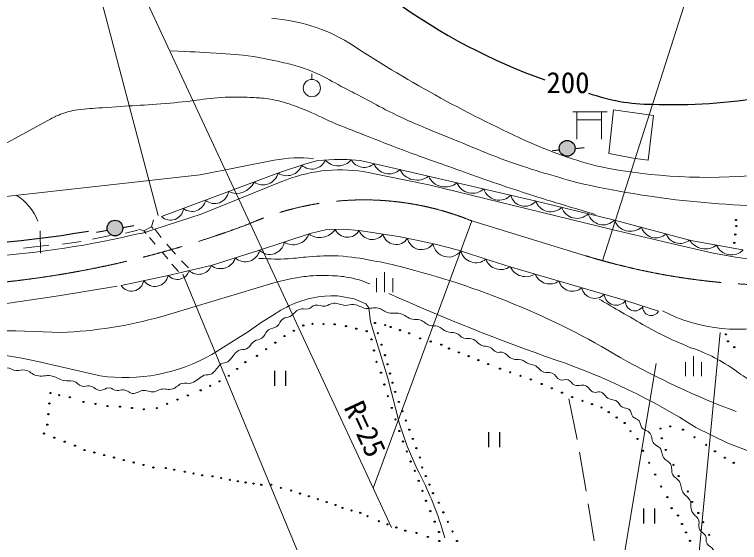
# Model space of a CAD drawing. Units: millimetres, scale not verified. Extents: x 40000 to 680000, y 20000 to 380000.
# Drawn here: x 388710 to 451644, y 273294 to 319131 of the extents above; entities that cross this region are included whole.
import ezdxf
from ezdxf.enums import TextEntityAlignment as Align

# ---------------------------------------------------------------- set-up
doc = ezdxf.new("R2010")
doc.units = ezdxf.units.MM
doc.header["$LTSCALE"] = 1000
doc.linetypes.add('CHAIN', pattern=[18.5, 12, -1.5, 3.5, -1.5])
for name, color, linetype, lineweight in [('M-BGD', 7, 'Continuous', 13), ('M-BMK', 2, 'CHAIN', 13), ('M-STR-HTXT', 7, 'Continuous', 13)]:
    doc.layers.add(name, color=color, linetype=linetype, lineweight=lineweight)
doc.styles.add('ＭＳ ゴシック', font='')
doc.styles.get('ＭＳ ゴシック').set_extended_font_data('MS Gothic')

msp = doc.modelspace()

# ---------------------------------------------------------------- hatches: boundary and pattern name
at = {"layer": 'M-BGD'}
for points in [[(437359, 307419, 0.97359), (436013, 307647, 0.01338), (436007, 307611, 0.41421), (436587, 306839, 0.41421)], [(398107, 300493, 0.97359), (396760, 300721, 0.01338), (396754, 300685, 0.41421), (397334, 299913, 0.41421)]]:
    msp.add_hatch(color=256, dxfattribs=at).paths.add_polyline_path(points)

# ---------------------------------------------------------------- linework, layer by layer
for p, q in [((414521, 313493), (414521, 313993)), ((437170, 310688), (440157, 310688)), ((437516, 310688), (437516, 308305)), ((439661, 310688), (439661, 308305)), ((437516, 309997), (439661, 309997)), ((415048, 306442), (416478, 306554)), ((416478, 306554), (417586, 306540)), ((417586, 306540), (418707, 306442)), ((404840, 305218), (411248, 306473)), ((411810, 305433), (413997, 306162)), ((413997, 306162), (415048, 306442)), ((418707, 306442), (420235, 306106)), ((420235, 306106), (433884, 302958)), ((401484, 301584), (411810, 305433)), ((418987, 305497), (424680, 304347)), ((424680, 304347), (440564, 300467)), ((433884, 302958), (440666, 301318)), ((400595, 300707), (400771, 301314)), ((440666, 301318), (447417, 299520)), ((390942, 300336), (390970, 298411)), ((398341, 300137), (399407, 300399)), ((399932, 300341), (399482, 300505)), ((399932, 300341), (400595, 300707)), ((400128, 300109), (399932, 300341)), ((400595, 300707), (400755, 300553)), ((400923, 300454), (401431, 299777)), ((440564, 300467), (444994, 299415)), ((395488, 299621), (397008, 299932)), ((400415, 299777), (400923, 299184)), ((391694, 299099), (389493, 298845)), ((394488, 299438), (392880, 299184)), ((401939, 299184), (402682, 298317)), ((425222, 299184), (427254, 298676)), ((444994, 299415), (447364, 298882)), ((447417, 299520), (451896, 298700)), ((401516, 298507), (402024, 297914)), ((447364, 298882), (449228, 298448)), ((449228, 298448), (451303, 298069)), ((403209, 297745), (403802, 297152)), ((429540, 297914), (431742, 297237)), ((451303, 298069), (452790, 297873)), ((402046, 296468), (405792, 297333)), ((402377, 297451), (402956, 296828)), ((397962, 295613), (402046, 296468)), ((420838, 295016), (420838, 296766)), ((420138, 295016), (420138, 296241)), ((421538, 295016), (421538, 296241)), ((415634, 294678), (416165, 294704)), ((416165, 294704), (416756, 294697)), ((410128, 292393), (411343, 293153)), ((409031, 291625), (410128, 292393)), ((405834, 289617), (409031, 291625)), ((390741, 289011), (396140, 287763)), ((446954, 287722), (446954, 288947)), ((447654, 287722), (447654, 289472)), ((448354, 287722), (448354, 288947)), ((436828, 285759), (437566, 282240)), ((437753, 281150), (438346, 277763)), ((438515, 276663), (439023, 273445)), ((425687, 274949), (426069, 273699))]:
    msp.add_line(p, q, dxfattribs=at)
at = {"layer": 'M-BGD', "lineweight": 25}
for p, q in [((435411, 307324), (436014, 307379)), ((437366, 307502), (438158, 307575)), ((395838, 300222), (396775, 300396)), ((398111, 300644), (399066, 300821)), ((411281, 288184), (411281, 286884)), ((412256, 286884), (412256, 288184)), ((429853, 282861), (429853, 281561)), ((430828, 281561), (430828, 282861)), ((443307, 276250), (443307, 274950)), ((444282, 274950), (444282, 276250))]:
    msp.add_line(p, q, dxfattribs=at)
at = {"layer": 'M-BGD'}
msp.add_lwpolyline([(440716, 310868), (440293, 307058), (442579, 306635), (443723, 306483), (444188, 310360)], close=True, dxfattribs=at)
for points in [[(391661, 309964), (385852, 306804), (382001, 305104), (379081, 304364)], [(382296, 302232), (387411, 303264), (404840, 305218)], [(411908, 304621), (404902, 301809), (399738, 300115)], [(405792, 297333), (409982, 298676), (414385, 300115), (415819, 300460), (417267, 300498), (418632, 300388)], [(418632, 300388), (422049, 299846), (423601, 299543), (425222, 299184)], [(427254, 298676), (427762, 298507), (429540, 297914)], [(431742, 297237), (441760, 294295), (444611, 293388)], [(412555, 296164), (411422, 295882), (401407, 292893)], [(397621, 295543), (392541, 294697), (382127, 293173), (380518, 293088), (370414, 291671), (365239, 290674)], [(416756, 294697), (418195, 294443), (419211, 294019), (419482, 293660)], [(419482, 293660), (419599, 292459), (421112, 287573), (422121, 283584), (422799, 281663), (423664, 279672)], [(447864, 283275), (450622, 281912), (452545, 281197), (455123, 280483), (461111, 278247)]]:
    msp.add_lwpolyline(points, dxfattribs=at)
msp.add_circle((414521, 312743), 750, dxfattribs=at)
at = {"layer": 'M-BGD', "lineweight": 25}
for centre, radius in [((436683, 307515), 683), ((397430, 300589), 683), ((451337, 301285), 50), ((451367, 300763), 50), ((451281, 300038), 50), ((451195, 299312), 50), ((413780, 292132), 50), ((414572, 292280), 50), ((415540, 292255), 50), ((416507, 292230), 50), ((417490, 292075), 50), ((420009, 292347), 50), ((420886, 292168), 50), ((421366, 292006), 50), ((412962, 291677), 50), ((418386, 291858), 50), ((419281, 291641), 50), ((420246, 291465), 50), ((422167, 291731), 50), ((422969, 291456), 50), ((450465, 291362), 50), ((412148, 291219), 50), ((419703, 290929), 50), ((423916, 291012), 50), ((424836, 290740), 50), ((450641, 290759), 50), ((411352, 290646), 50), ((420570, 290467), 50), ((425756, 290468), 50), ((426433, 290140), 50), ((451190, 290257), 50), ((409759, 289499), 50), ((410555, 290072), 50), ((419918, 289956), 50), ((420865, 289561), 50), ((427282, 289802), 50), ((428130, 289464), 50), ((408751, 288952), 50), ((420132, 288983), 50), ((428979, 289127), 50), ((408036, 288361), 50), ((421086, 288762), 50), ((429828, 288789), 50), ((430851, 288383), 50), ((407322, 287770), 50), ((420521, 288038), 50), ((421307, 287962), 50), ((431743, 288074), 50), ((432635, 287766), 50), ((406513, 287286), 50), ((420816, 287016), 50), ((421528, 287163), 50), ((433527, 287457), 50), ((434465, 287057), 50), ((404866, 286509), 50), ((405689, 286898), 50), ((421749, 286363), 50), ((435352, 286679), 50), ((436238, 286301), 50), ((391828, 286271), 50), ((392583, 286083), 50), ((393512, 285900), 50), ((402858, 285696), 50), ((403753, 286065), 50), ((421112, 285994), 50), ((437124, 285922), 50), ((391740, 285355), 50), ((394703, 285497), 50), ((395744, 285318), 50), ((396785, 285140), 50), ((397867, 285087), 50), ((401963, 285328), 50), ((422067, 285497), 50), ((438015, 285588), 50), ((438841, 285300), 50), ((391652, 284440), 50), ((398906, 284972), 50), ((399944, 284857), 50), ((401068, 284959), 50), ((421470, 284971), 50), ((422372, 284693), 50), ((439666, 285011), 50), ((440288, 284607), 50), ((421790, 283970), 50), ((422677, 283889), 50), ((440983, 284139), 50), ((391565, 283525), 50), ((441678, 283672), 50), ((444791, 283183), 50), ((445632, 283374), 50), ((391275, 282750), 50), ((422109, 282969), 50), ((422982, 283085), 50), ((442179, 282952), 50), ((446738, 283088), 50), ((392169, 282399), 50), ((393063, 282048), 50), ((422430, 282063), 50), ((423287, 282281), 50), ((442790, 282283), 50), ((444897, 282342), 50), ((447742, 282430), 50), ((393957, 281697), 50), ((394788, 281318), 50), ((423592, 281477), 50), ((445249, 281328), 50), ((448747, 281771), 50), ((395641, 281102), 50), ((396495, 280886), 50), ((397348, 280670), 50), ((422763, 281194), 50), ((423897, 280673), 50), ((443288, 281247), 50), ((449519, 281214), 50), ((450367, 280658), 50), ((398202, 280454), 50), ((399055, 280238), 50), ((399909, 280022), 50), ((423096, 280326), 50), ((443807, 280217), 50), ((445921, 280037), 50), ((451143, 280216), 50), ((400762, 279807), 50), ((401854, 279760), 50), ((402572, 279612), 50), ((403497, 279441), 50), ((423468, 279512), 50), ((424103, 279806), 50), ((404250, 279285), 50), ((405003, 279129), 50), ((405896, 279041), 50), ((406650, 278886), 50), ((424415, 279062), 50), ((444326, 279187), 50), ((446359, 279060), 50), ((407403, 278730), 50), ((408091, 278606), 50), ((408772, 278506), 50), ((409453, 278405), 50), ((410133, 278305), 50), ((410986, 278313), 50), ((423800, 278643), 50), ((424728, 278318), 50), ((444845, 278157), 50), ((411827, 278040), 50), ((412722, 277805), 50), ((413494, 277554), 50), ((424133, 277774), 50), ((425040, 277574), 50), ((447153, 277724), 50), ((414266, 277304), 50), ((415038, 277053), 50), ((424434, 276908), 50), ((445385, 277235), 50), ((415810, 276802), 50), ((416582, 276551), 50), ((417185, 276292), 50), ((425547, 276751), 50), ((445749, 276276), 50), ((447541, 276810), 50), ((417956, 276078), 50), ((418727, 275865), 50), ((424811, 276008), 50), ((425940, 275918), 50), ((446311, 275636), 50), ((448074, 275852), 50), ((419349, 275581), 50), ((420329, 275143), 50), ((425188, 275108), 50), ((426332, 275084), 50), ((448469, 275062), 50), ((421083, 274871), 50), ((421858, 274598), 50), ((446658, 274902), 50), ((422633, 274326), 50), ((423605, 274120), 50), ((424594, 273772), 50), ((425565, 274208), 50), ((426724, 274251), 50), ((447004, 274169), 50), ((449013, 273959), 50), ((425582, 273424), 50), ((427117, 273418), 50), ((447351, 273435), 50)]:
    msp.add_circle(centre, radius, dxfattribs=at)
for centre, radius, start, end in [((452351, 362743), 52342, 234.1667, 250.34689), ((444209, 328424), 17091, 250.57376, 269.50308), ((445742, 359514), 48210, 268.00087, 279.82227), ((378752, 396405), 97463, 268.57449, 279.6701)]:
    msp.add_arc(centre, radius, start, end, dxfattribs=at)
at = {"layer": 'M-BGD'}
for centre, radius, start, end in [((410084, 304134), 14681, 58.61643, 86.26303), ((481045, 413143), 115396, 236.72367, 245.42284), ((448039, 340492), 35600, 245.09886, 256.33106), ((413340, 296504), 10186, 82.48656, 101.85452), ((414511, 306986), 1275, 227.46538, 337.24448), ((416806, 307490), 1499, 221.7298, 319.13789), ((419066, 307150), 1296, 209.62141, 311.22138), ((412354, 306512), 1376, 237.08786, 340.18483), ((421226, 306708), 1410, 202.19709, 311.99004), ((448838, 352220), 47227, 258.75184, 275.45454), ((410267, 305736), 1392, 236.65058, 344.23115), ((417015, 292397), 13248, 81.44099, 112.67463), ((423647, 306409), 1656, 206.88249, 307.14547), ((426105, 305773), 1611, 205.1337, 308.89427), ((407988, 305269), 1666, 245.56263, 335.3191), ((428474, 305092), 1473, 202.88614, 311.14182), ((430789, 304436), 1420, 198.62951, 315.39846), ((455887, 385105), 82631, 257.16132, 270.98736), ((386271, 299398), 4816, 21.68447, 57.50721), ((406081, 303950), 1233, 230.16096, 350.72077), ((432996, 303707), 1226, 192.6534, 321.33509), ((404108, 303235), 1205, 231.98115, 348.90058), ((435262, 303380), 1380, 198.51605, 314.29099), ((402256, 302389), 1115, 226.18387, 354.69786), ((437534, 302799), 1370, 197.30507, 315.50197), ((439815, 302230), 1361, 196.67996, 315.97917), ((442178, 301781), 1471, 199.74994, 310.42056), ((415221, 301358), 1594, 233.42536, 326.51399), ((417614, 300960), 1168, 204.34491, 330.6554), ((419752, 300784), 1188, 199.47029, 322.51947), ((444374, 301039), 1299, 196.8951, 313.27539), ((381526, 374724), 76748, 273.57988, 283.69438), ((412907, 300600), 1460, 237.16096, 339.04657), ((421838, 300339), 1177, 193.6626, 326.82621), ((424035, 299953), 1239, 192.01577, 324.01122), ((446485, 300560), 1307, 200.9075, 309.263), ((410877, 299549), 1251, 224.29682, 351.9107), ((426380, 299436), 1360, 188.90572, 322.49971), ((448675, 300382), 1598, 211.49031, 307.34632), ((450950, 299690), 1428, 203.90397, 315.44989), ((408752, 298912), 1252, 226.39802, 349.1424), ((428765, 298922), 1343, 193.53665, 309.69374), ((406597, 298426), 1358, 233.60795, 341.93247), ((430943, 298412), 1421, 201.60025, 304.1943), ((404687, 297751), 1181, 226.7146, 339.27985), ((405450, 229601), 69680, 58.98721, 76.10267), ((433100, 297868), 1498, 204.9132, 302.3626), ((400892, 296700), 1177, 215.00667, 348.64507), ((402836, 297223), 1092, 223.66721, 342.32724), ((435175, 297103), 1368, 201.45555, 305.82024), ((398869, 296182), 1071, 212.10199, 351.54975), ((437138, 296305), 1204, 195.0096, 312.2662), ((439077, 295638), 1152, 191.17002, 316.10578), ((416447, 285594), 9121, 95.11265, 124.02819), ((494369, 457788), 178560, 245.8097, 250.83124), ((440942, 294936), 1039, 185.32585, 321.94994), ((442554, 294198), 800, 172.97744, 331.71395), ((443970, 293716), 720, 171.81995, 332.87144), ((451654, 306675), 14875, 243.19475, 284.89273), ((391154, 329599), 38111, 272.4036, 285.60679), ((386321, 167043), 124645, 87.0423, 98.57614), ((383419, 256348), 33474, 77.36508, 96.72676), ((398296, 302762), 15153, 261.82151, 299.83031), ((416932, 234690), 57596, 57.51746, 70.94244), ((478508, 355993), 76327, 240.86896, 249.15043), ((394953, 264581), 32436, 18.6412, 27.72506)]:
    msp.add_arc(centre, radius, start, end, dxfattribs=at)
for points, knots in [([(402274, 315973), (404173, 315891), (404672, 315873), (406206, 315763), (407465, 315673), (408178, 315682), (409424, 315489), (410385, 315341), (410916, 315211), (411863, 314992), (412491, 314846), (412848, 314778), (413462, 314580), (414156, 314357), (414537, 314203), (415200, 313898), (416080, 313494), (416524, 313172), (417383, 312725), (418015, 312396), (418377, 312227), (419009, 311898), (419885, 311442), (420356, 311150), (421238, 310706), (422260, 310192), (422852, 309943), (423902, 309487), (425341, 308861), (426164, 308550), (427617, 307958), (428919, 307429), (429639, 307110), (430954, 306613), (432128, 306168), (432799, 305954), (433996, 305575), (434606, 305382), (434953, 305293), (435566, 305112), (436332, 304888), (436571, 304818), (437526, 304540)], [0, 0, 0, 0, 1, 1, 1, 2, 2, 2, 3, 3, 3, 4, 4, 4, 5, 5, 5, 6, 6, 6, 7, 7, 7, 8, 8, 8, 9, 9, 9, 10, 10, 10, 11, 11, 11, 12, 12, 12, 13, 13, 13, 14, 14, 14, 14]), ([(391661, 309964), (392126, 310222), (392283, 310299), (392703, 310464), (393256, 310680), (393586, 310764), (394174, 310850), (395008, 310973), (395483, 310972), (396324, 311037), (398635, 311215), (399936, 311244), (402246, 311439), (404254, 311608), (405364, 311886), (407377, 311958), (408067, 311982), (408455, 311963), (409144, 311930), (409685, 311903), (409991, 311906), (410527, 311832), (411129, 311748), (411467, 311682), (412051, 311514), (412772, 311306), (413169, 311160), (413864, 310878), (414826, 310488), (415333, 310194), (416287, 309785), (417371, 309319), (417994, 309096), (419091, 308663), (420406, 308144), (421141, 307850), (422465, 307354), (424120, 306735), (425055, 306410), (426718, 305812), (427789, 305427), (428386, 305206), (429461, 304833), (430673, 304414), (431353, 304181), (432574, 303786), (434242, 303248), (435178, 302949), (436857, 302447), (437744, 302182), (438027, 302097), (439132, 301780)], [0, 0, 0, 0, 1, 1, 1, 2, 2, 2, 3, 3, 3, 4, 4, 4, 5, 5, 5, 6, 6, 6, 7, 7, 7, 8, 8, 8, 9, 9, 9, 10, 10, 10, 11, 11, 11, 12, 12, 12, 13, 13, 13, 14, 14, 14, 15, 15, 15, 16, 16, 16, 17, 17, 17, 17]), ([(422186, 297241), (421080, 297518), (420764, 297589), (419842, 297760), (418669, 297978), (418006, 298101), (416814, 298167), (415819, 298222), (415258, 298158), (414263, 298096), (413560, 298053), (413171, 297967), (412468, 297928), (411473, 297873), (411120, 297903), (409916, 297956)], [0, 0, 0, 0, 1, 1, 1, 2, 2, 2, 3, 3, 3, 4, 4, 4, 5, 5, 5, 5]), ([(412555, 296164), (413247, 296303), (413458, 296334), (414043, 296399), (414909, 296494), (415402, 296488), (416272, 296455), (416922, 296430), (417290, 296393), (417926, 296258), (418577, 296121), (418818, 296030), (419553, 295754)], [0, 0, 0, 0, 1, 1, 1, 2, 2, 2, 3, 3, 3, 4, 4, 4, 4]), ([(439476, 294413), (439816, 294215), (439901, 294166), (440174, 294008), (440958, 293553), (441395, 293295), (442180, 292842), (443000, 292370), (443445, 292080), (444286, 291646), (445240, 291153), (445785, 290893), (446772, 290468), (447514, 290149), (447960, 290042), (448697, 289711), (449496, 289353), (449920, 289098), (450669, 288646), (451115, 288377), (451329, 288172), (451768, 287892), (452320, 287540), (452622, 287326), (453207, 287032), (453962, 286653), (454406, 286476), (455207, 286210), (455879, 285987), (456256, 285846), (456955, 285733), (457741, 285606), (458197, 285620), (458993, 285658), (460258, 285719), (460958, 285873), (462210, 286065), (463175, 286213), (463732, 286240), (464668, 286514), (465169, 286660), (465431, 286804), (465893, 287046), (466333, 287277), (466567, 287434), (466968, 287729), (467516, 288132), (467784, 288409), (468285, 288869), (468979, 289505), (469361, 289868), (470010, 290549), (470522, 291087), (470759, 291435), (471281, 291963), (471838, 292526), (472183, 292809), (472801, 293303), (473232, 293648), (473453, 293876), (473935, 294144), (474207, 294295), (474375, 294360), (474677, 294431), (475164, 294545), (475454, 294511), (475954, 294531), (476670, 294558), (477072, 294533), (477789, 294544), (478457, 294554), (478834, 294521), (479499, 294581), (480030, 294629), (480330, 294667), (480845, 294806), (481322, 294934), (481498, 295006), (482033, 295237)], [0, 0, 0, 0, 1, 1, 1, 2, 2, 2, 3, 3, 3, 4, 4, 4, 5, 5, 5, 6, 6, 6, 7, 7, 7, 8, 8, 8, 9, 9, 9, 10, 10, 10, 11, 11, 11, 12, 12, 12, 13, 13, 13, 14, 14, 14, 15, 15, 15, 16, 16, 16, 17, 17, 17, 18, 18, 18, 19, 19, 19, 20, 20, 20, 21, 21, 21, 22, 22, 22, 23, 23, 23, 24, 24, 24, 25, 25, 25, 26, 26, 26, 26]), ([(387395, 288357), (387658, 288436), (387775, 288458), (388024, 288457), (388365, 288455), (388525, 288248), (388865, 288220), (389171, 288194), (389350, 288322), (389650, 288257), (390059, 288169), (390206, 287889), (390610, 287784), (391098, 287657), (391405, 287850), (391900, 287753), (392352, 287663), (392557, 287438), (393009, 287347), (393319, 287285), (393512, 287387), (393819, 287310), (394153, 287227), (394236, 286925), (394573, 286855), (394819, 286804), (394966, 286912), (395215, 286880), (395619, 286829), (395779, 286493), (396187, 286500), (396475, 286505), (396603, 286709), (396891, 286724), (397189, 286740), (397316, 286493), (397614, 286475), (397829, 286462), (397946, 286562), (398162, 286550), (398542, 286528), (398704, 286201), (399084, 286232), (399379, 286256), (399509, 286426), (399801, 286475), (400210, 286545), (400453, 286300), (400860, 286382), (401085, 286427), (401185, 286541), (401408, 286594), (401800, 286685), (402054, 286502), (402437, 286625), (402789, 286737), (402901, 286991), (403253, 287104), (403568, 287206), (403789, 287034), (404100, 287148), (404562, 287318), (404723, 287607), (405172, 287809), (405410, 287915), (405612, 287791), (405826, 287939), (406204, 288201), (406270, 288515), (406636, 288793), (406832, 288942), (407038, 288843), (407234, 288992), (407648, 289307), (407712, 289676), (408144, 289965), (408379, 290122), (408615, 289951), (408855, 290102), (409171, 290301), (409228, 290560), (409534, 290775), (409754, 290929), (409965, 290856), (410175, 291024), (410461, 291251), (410476, 291525), (410761, 291753), (411000, 291944), (411246, 291860), (411484, 292052), (411746, 292264), (411756, 292522), (412026, 292725), (412224, 292873), (412415, 292790), (412631, 292912), (412970, 293103), (413055, 293381), (413416, 293529), (413702, 293646), (413908, 293497), (414207, 293579), (414465, 293649), (414556, 293833), (414818, 293890), (415142, 293960), (415337, 293766), (415665, 293815), (415967, 293861), (416103, 294033), (416407, 294065), (416810, 294107), (417023, 293883), (417428, 293878), (417720, 293874), (417880, 293976), (418170, 293952), (418597, 293918), (418792, 293677), (419217, 293622), (419627, 293569), (419871, 293726), (420276, 293641), (420656, 293561), (420804, 293325), (421180, 293230), (421560, 293133), (421800, 293253), (422183, 293167), (422630, 293067), (422802, 292780), (423248, 292675), (423498, 292616), (423653, 292680), (423903, 292619), (424273, 292528), (424389, 292248), (424756, 292145), (425009, 292075), (425171, 292139), (425423, 292064), (425773, 291960), (425886, 291712), (426233, 291597), (426528, 291499), (426725, 291576), (427018, 291472), (427323, 291365), (427414, 291134), (427722, 291036), (427999, 290948), (428186, 291048), (428462, 290957), (428828, 290836), (428917, 290539), (429275, 290396), (429525, 290297), (429697, 290351), (429948, 290256), (430230, 290149), (430282, 289878), (430575, 289807), (430752, 289764), (430863, 289846), (431042, 289807), (431455, 289718), (431549, 289346), (431955, 289228), (432232, 289147), (432410, 289224), (432690, 289153), (432981, 289080), (433084, 288887), (433369, 288792), (433542, 288734), (433655, 288758), (433824, 288692), (434204, 288544), (434275, 288192), (434665, 288075), (434930, 287996), (435109, 288099), (435369, 288007), (435705, 287888), (435731, 287537), (436067, 287421), (436329, 287330), (436516, 287496), (436778, 287402), (437043, 287306), (437080, 287053), (437345, 286954), (437677, 286828), (437916, 287033), (438254, 286922), (438612, 286806), (438645, 286404), (439014, 286330), (439197, 286294), (439304, 286406), (439488, 286380), (439897, 286323), (439966, 285922), (440348, 285763), (440562, 285674), (440714, 285713), (440921, 285608), (441201, 285466), (441201, 285178), (441476, 285028), (441678, 284918), (441856, 285001), (442043, 284866), (442276, 284697), (442194, 284427), (442389, 284215), (442561, 284027), (442767, 284046), (442931, 283850), (443078, 283674), (442996, 283481), (443136, 283299), (443358, 283011), (443667, 283038), (443884, 282748), (444102, 282456), (443985, 282159), (444214, 281876), (444375, 281677), (444584, 281691), (444746, 281493), (444963, 281228), (444847, 280949), (445045, 280670), (445233, 280407), (445487, 280387), (445653, 280109), (445845, 279789), (445670, 279499), (445853, 279174), (446011, 278893), (446250, 278849), (446421, 278577), (446622, 278256), (446541, 277985), (446736, 277661), (446917, 277358), (447169, 277293), (447328, 276978), (447506, 276624), (447355, 276342), (447518, 275981), (447666, 275655), (447955, 275593), (448085, 275259), (448198, 274966), (448045, 274748), (448167, 274459), (448284, 274182), (448548, 274156), (448683, 273887), (448811, 273632), (448683, 273415), (448833, 273173), (448981, 272937), (449210, 272927), (449359, 272692), (449614, 272290), (449355, 271902), (449611, 271501), (449765, 271259), (449994, 271240), (450144, 270996), (450316, 270716), (450159, 270466), (450299, 270169), (450431, 269891), (450646, 269823), (450785, 269549), (450936, 269254), (450803, 269007), (450972, 268723), (451090, 268524), (451256, 268489), (451385, 268297), (451583, 268002), (451575, 267796), (451609, 267414)], [0, 0, 0, 0, 1, 1, 1, 2, 2, 2, 3, 3, 3, 4, 4, 4, 5, 5, 5, 6, 6, 6, 7, 7, 7, 8, 8, 8, 9, 9, 9, 10, 10, 10, 11, 11, 11, 12, 12, 12, 13, 13, 13, 14, 14, 14, 15, 15, 15, 16, 16, 16, 17, 17, 17, 18, 18, 18, 19, 19, 19, 20, 20, 20, 21, 21, 21, 22, 22, 22, 23, 23, 23, 24, 24, 24, 25, 25, 25, 26, 26, 26, 27, 27, 27, 28, 28, 28, 29, 29, 29, 30, 30, 30, 31, 31, 31, 32, 32, 32, 33, 33, 33, 34, 34, 34, 35, 35, 35, 36, 36, 36, 37, 37, 37, 38, 38, 38, 39, 39, 39, 40, 40, 40, 41, 41, 41, 42, 42, 42, 43, 43, 43, 44, 44, 44, 45, 45, 45, 46, 46, 46, 47, 47, 47, 48, 48, 48, 49, 49, 49, 50, 50, 50, 51, 51, 51, 52, 52, 52, 53, 53, 53, 54, 54, 54, 55, 55, 55, 56, 56, 56, 57, 57, 57, 58, 58, 58, 59, 59, 59, 60, 60, 60, 61, 61, 61, 62, 62, 62, 63, 63, 63, 64, 64, 64, 65, 65, 65, 66, 66, 66, 67, 67, 67, 68, 68, 68, 69, 69, 69, 70, 70, 70, 71, 71, 71, 72, 72, 72, 73, 73, 73, 74, 74, 74, 75, 75, 75, 76, 76, 76, 77, 77, 77, 78, 78, 78, 79, 79, 79, 80, 80, 80, 81, 81, 81, 82, 82, 82, 83, 83, 83, 84, 84, 84, 85, 85, 85, 86, 86, 86, 87, 87, 87, 88, 88, 88, 89, 89, 89, 90, 90, 90, 91, 91, 91, 92, 92, 92, 93, 93, 93, 94, 94, 94, 95, 95, 95, 96, 96, 96, 96])]:
    msp.add_open_spline(points, degree=3, knots=knots, dxfattribs=at)
at = {"layer": 'M-BMK'}
msp.add_line((428410, 301215), (438286, 298187), dxfattribs=at)
for centre, radius, start, end in [((419048, 278088), 24950, 67.95991, 113.77495), ((378697, 381489), 86074, 275.2588, 290.60502), ((455456, 354180), 58566, 252.95213, 273.60927)]:
    msp.add_arc(centre, radius, start, end, dxfattribs=at)
at = {"layer": 'M-STR-HTXT'}
for p, q in [((391732, 337528), (401192, 301672)), ((409153, 300993), (396439, 328300)), ((439745, 297760), (448924, 326450)), ((409153, 300993), (421440, 274602)), ((428410, 301215), (419851, 278015)), ((403310, 296575), (416218, 265453)), ((446473, 254987), (449970, 291528)), ((438641, 254317), (444417, 288828))]:
    msp.add_line(p, q, dxfattribs=at)

# ---------------------------------------------------------------- texts
at = {"layer": 'M-BGD', "style": 'ＭＳ ゴシック'}
msp.add_text('200', height=1833, dxfattribs=at).set_placement((434888, 311753), align=Align.BOTTOM_LEFT)
at = {"layer": 'M-STR-HTXT', "style": 'ＭＳ ゴシック'}
msp.add_text('R=25', height=1833, rotation=294.966, dxfattribs=at).set_placement((417820, 282534), align=Align.BOTTOM_CENTER)

doc.saveas('drawing.dxf')
